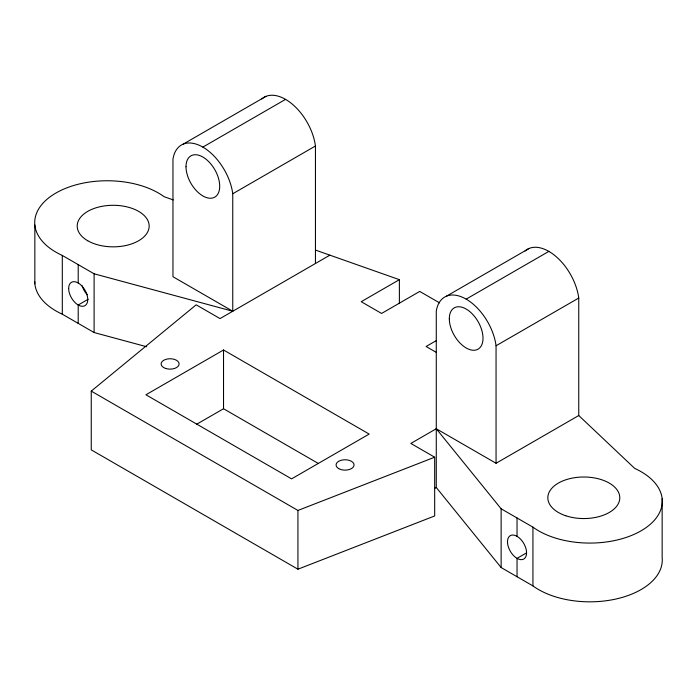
<?xml version="1.0" encoding="UTF-8"?>
<svg xmlns="http://www.w3.org/2000/svg" width="697" height="697" viewBox="0 0 697 697"><rect width="100%" height="100%" fill="white"/><g stroke="black" fill="none" stroke-linecap="round" stroke-linejoin="round"><path stroke-width="1.05" d="M525.111 250.946A42.831 24.726 60 0 1 556.476 256.923A42.831 24.726 60 0 1 578.754 298.028L578.754 415.525L496.055 463.27L436.27 428.751L410.829 443.44L434.675 457.206L434.675 515.954L297.941 569.196L91.246 449.861L91.246 391.113L196.179 304.824L220.034 318.59L329.89 255.163M183.224 144.122L265.923 96.378M202.853 147.111A42.831 24.726 60 0 1 232.754 193.749L232.754 311.245L172.961 276.726L172.961 159.23A42.831 24.726 60 0 1 202.853 147.111L285.552 99.375M232.754 193.749L315.445 146.004A42.831 24.726 60 0 0 293.176 104.898A42.831 24.726 60 0 0 261.802 98.922M88.197 299.24L78.203 305.007L78.203 323.364M223.528 349.99L145.934 394.781L291.581 478.865L369.166 434.074L223.528 349.99L223.528 408.738L318.433 463.531M399.381 303.604L399.381 279.671L361.22 301.705L381.573 313.45L419.733 291.424L439.519 302.846M196.415 424.386L223.528 408.738M446.533 296.138L529.232 248.393M662.15 498.791L662.15 557.539A72.453 41.829 0 0 1 615.573 599.098A72.453 41.829 0 0 1 532.935 585.907L501.134 567.541L436.27 487.499L436.27 311.245A42.831 24.726 60 0 1 466.162 299.135L548.853 251.39M436.296 340.606L426.094 346.496L436.27 352.377M496.055 463.27L496.055 345.764L578.754 298.028M434.379 488.588L436.27 487.499M526.462 552.921L517.035 558.367L517.035 576.724M91.246 391.113L297.941 510.448L434.675 457.206M173.222 199.917L164.065 196.685A72.453 41.829 0 0 0 55.943 193.017A72.453 41.829 0 0 0 62.303 255.442L94.104 273.799L232.754 311.245M34.728 281.675A72.453 41.829 0 0 0 62.303 314.19L94.104 332.547L146.623 346.731M315.654 250.145L399.381 279.671M436.27 428.751L501.134 508.793L532.935 527.15A72.453 41.829 0 0 0 641.057 530.826A72.453 41.829 0 0 0 634.697 468.401L578.754 415.525M532.935 527.15L532.935 585.907M517.035 517.976L517.035 536.333M501.134 508.793L501.134 567.541M315.445 146.004L315.445 263.51M297.941 510.448L297.941 569.196M94.104 273.799L94.104 332.547M78.203 264.616L78.203 282.973M62.303 255.442L62.303 314.19M34.85 225.053L34.85 283.801M87.273 294.718A13.496 7.789 60 0 1 82.115 285.779M466.162 299.135A42.831 24.726 60 0 1 496.055 345.764M68.663 288.488A13.496 7.789 60 0 0 82.978 306.288A13.496 7.789 60 0 0 82.978 287.208A13.496 7.789 60 0 0 68.663 288.488M565.825 515.771A35.974 20.771 0 0 0 619.79 497.78A35.974 20.771 0 0 0 565.825 479.789A35.974 20.771 0 0 0 565.825 515.771M87.744 240.753A35.974 20.771 0 0 0 147.938 231.439A35.974 20.771 0 0 0 103.87 205.998A35.974 20.771 0 0 0 87.744 240.753M507.494 541.839A13.496 7.789 60 0 0 521.809 559.639A13.496 7.789 60 0 0 521.809 540.567A13.496 7.789 60 0 0 507.494 541.839M338.698 468.619A8.991 5.193 0 0 0 353.745 466.293A8.991 5.193 0 0 0 342.732 459.933A8.991 5.193 0 0 0 338.698 468.619M165.607 368.434A8.991 5.193 0 0 0 179.103 363.939A8.991 5.193 0 0 0 165.607 359.443A8.991 5.193 0 0 0 165.607 368.434M186.003 166.757A23.837 13.757 60 0 0 211.278 198.209A23.837 13.757 60 0 0 211.278 164.501A23.837 13.757 60 0 0 186.003 166.757M449.312 318.782A23.837 13.757 60 0 0 474.587 350.225A23.837 13.757 60 0 0 474.587 316.516A23.837 13.757 60 0 0 449.312 318.782"/></g></svg>
